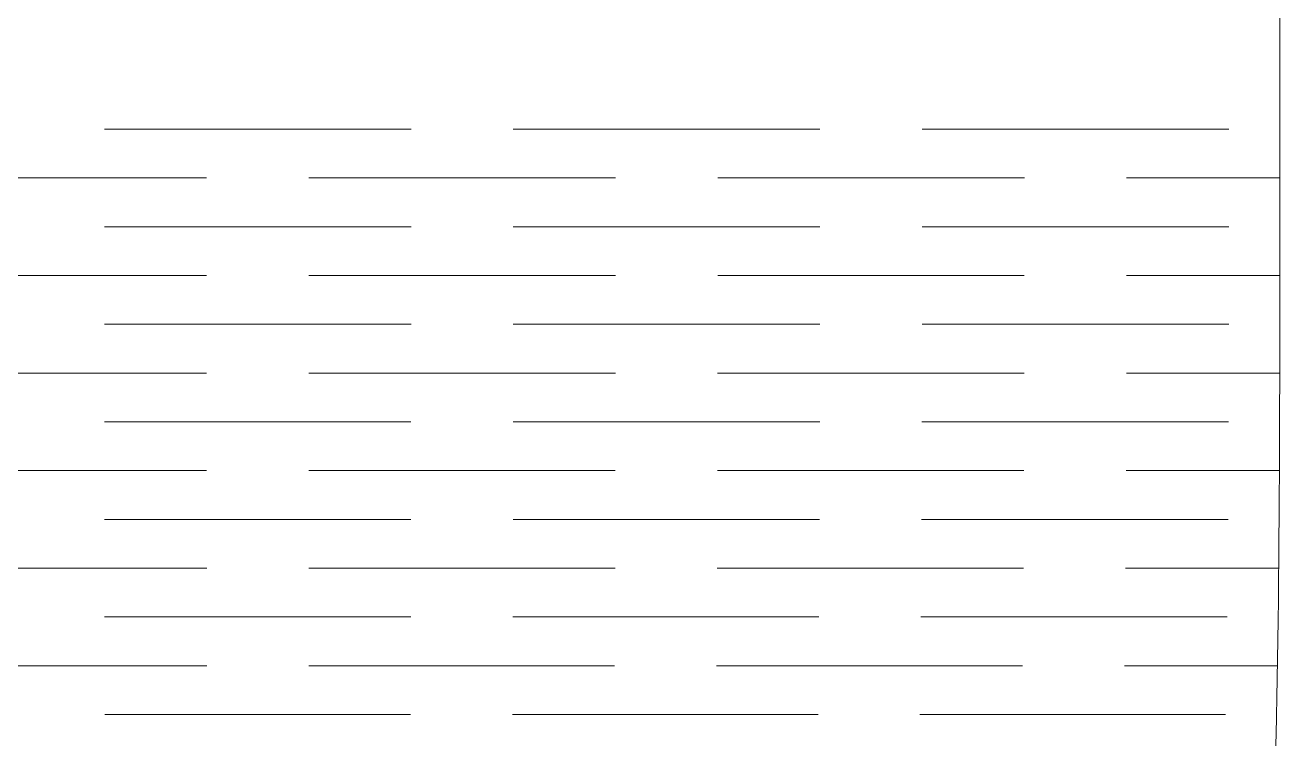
# Model space of a CAD drawing. Header units: centimetres. Extents: x -29.7 to 21.6, y -14.4 to 13.7.
# Drawn here: x -15.4 to -9.28, y 6.73 to 10.21 of the extents above; entities that cross this region are included whole.
import ezdxf

# ---------------------------------------------------------------- set-up
doc = ezdxf.new("R2010")
doc.units = ezdxf.units.CM
doc.header["$MEASUREMENT"] = 0
doc.layers.add('Layer 1', color=7, linetype='Continuous')

msp = doc.modelspace()

# ---------------------------------------------------------------- linework, layer by layer
at = {"layer": 'Layer 1', "color": 1, "lineweight": 9}
for points, knots in [([(-19.25462, 9.70732), (-19.25462, 9.70732), (-19.25462, 13.6953), (-19.25462, 13.6953), (-19.25462, 13.6953), (-19.25462, 13.6953), (-9.28467, 13.6953), (-9.28467, 13.6953), (-9.28467, 13.6953), (-9.28467, 13.6953), (-9.28467, 9.70732), (-9.28467, 9.70732)], [0, 0, 0, 0, 0.25, 0.25, 0.25, 0.25, 0.5, 0.5, 0.5, 0.5, 1, 1, 1, 1]), ([(-9.28467, 9.70732), (-9.28467, 6.85878), (-9.28467, 5.4345), (-9.53391, 4.0102), (-9.53391, 4.0102), (-9.78317, 2.58594), (-10.28168, 1.16166), (-12.27565, -0.26262)], [0, 0, 0, 0, 0.3333333, 0.3333333, 0.3333333, 0.3333333, 1, 1, 1, 1])]:
    msp.add_open_spline(points, degree=3, knots=knots, dxfattribs=at)
for points in [[(-15.01739, 9.70732), (-15.01739, 9.70732), (-13.52192, 9.70732), (-13.52192, 9.70732)], [(-13.02339, 9.70732), (-13.02339, 9.70732), (-11.5279, 9.70732), (-11.5279, 9.70732)], [(-11.02942, 9.70732), (-11.02942, 9.70732), (-9.53391, 9.70732), (-9.53391, 9.70732)], [(-16.0144, 9.46946), (-16.0144, 9.46946), (-15.26664, 9.46946), (-15.26664, 9.46946)], [(-14.51889, 9.46946), (-14.51889, 9.46946), (-15.26664, 9.46946), (-15.26664, 9.46946)], [(-14.0204, 9.46946), (-14.0204, 9.46946), (-13.27265, 9.46946), (-13.27265, 9.46946)], [(-12.52491, 9.46946), (-12.52491, 9.46946), (-13.27265, 9.46946), (-13.27265, 9.46946)], [(-12.02643, 9.46946), (-12.02643, 9.46946), (-11.27868, 9.46946), (-11.27868, 9.46946)], [(-10.53094, 9.46946), (-10.53094, 9.46946), (-11.27868, 9.46946), (-11.27868, 9.46946)], [(-10.03245, 9.46946), (-10.03245, 9.46946), (-9.28469, 9.46946), (-9.28469, 9.46946)], [(-15.01739, 9.23158), (-15.01739, 9.23158), (-13.52192, 9.23158), (-13.52192, 9.23158)], [(-15.01739, 9.23158), (-15.01739, 9.23158), (-13.52192, 9.23158), (-13.52192, 9.23158)], [(-13.02343, 9.23158), (-13.02343, 9.23158), (-11.52794, 9.23158), (-11.52794, 9.23158)], [(-13.02343, 9.23158), (-13.02343, 9.23158), (-11.52794, 9.23158), (-11.52794, 9.23158)], [(-11.02945, 9.23158), (-11.02945, 9.23158), (-9.53396, 9.23158), (-9.53396, 9.23158)], [(-11.02945, 9.23158), (-11.02945, 9.23158), (-9.53396, 9.23158), (-9.53396, 9.23158)], [(-16.01431, 8.9937), (-16.01431, 8.9937), (-15.2666, 8.9937), (-15.2666, 8.9937)], [(-14.51887, 8.9937), (-14.51887, 8.9937), (-15.2666, 8.9937), (-15.2666, 8.9937)], [(-14.02042, 8.9937), (-14.02042, 8.9937), (-13.27271, 8.9937), (-13.27271, 8.9937)], [(-12.52498, 8.9937), (-12.52498, 8.9937), (-13.27271, 8.9937), (-13.27271, 8.9937)], [(-12.02652, 8.9937), (-12.02652, 8.9937), (-11.27881, 8.9937), (-11.27881, 8.9937)], [(-10.53108, 8.9937), (-10.53108, 8.9937), (-11.27881, 8.9937), (-11.27881, 8.9937)], [(-10.03262, 8.9937), (-10.03262, 8.9937), (-9.2849, 8.9937), (-9.2849, 8.9937)], [(-15.01734, 8.75583), (-15.01734, 8.75583), (-13.52195, 8.75583), (-13.52195, 8.75583)], [(-15.01734, 8.75583), (-15.01734, 8.75583), (-13.52195, 8.75583), (-13.52195, 8.75583)], [(-13.0235, 8.75583), (-13.0235, 8.75583), (-11.52813, 8.75583), (-11.52813, 8.75583)], [(-13.0235, 8.75583), (-13.0235, 8.75583), (-11.52813, 8.75583), (-11.52813, 8.75583)], [(-11.02969, 8.75583), (-11.02969, 8.75583), (-9.5343, 8.75583), (-9.5343, 8.75583)], [(-11.02969, 8.75583), (-11.02969, 8.75583), (-9.5343, 8.75583), (-9.5343, 8.75583)], [(-16.01405, 8.51796), (-16.01405, 8.51796), (-15.26646, 8.51796), (-15.26646, 8.51796)], [(-14.51885, 8.51796), (-14.51885, 8.51796), (-15.26646, 8.51796), (-15.26646, 8.51796)], [(-14.02044, 8.51796), (-14.02044, 8.51796), (-13.27284, 8.51796), (-13.27284, 8.51796)], [(-12.52524, 8.51796), (-12.52524, 8.51796), (-13.27284, 8.51796), (-13.27284, 8.51796)], [(-12.02685, 8.51796), (-12.02685, 8.51796), (-11.27923, 8.51796), (-11.27923, 8.51796)], [(-10.53166, 8.51796), (-10.53166, 8.51796), (-11.27923, 8.51796), (-11.27923, 8.51796)], [(-10.03323, 8.51796), (-10.03323, 8.51796), (-9.28562, 8.51796), (-9.28562, 8.51796)], [(-15.01716, 8.28009), (-15.01716, 8.28009), (-13.52213, 8.28009), (-13.52213, 8.28009)], [(-15.01716, 8.28009), (-15.01716, 8.28009), (-13.52213, 8.28009), (-13.52213, 8.28009)], [(-13.02379, 8.28009), (-13.02379, 8.28009), (-11.52874, 8.28009), (-11.52874, 8.28009)], [(-13.02379, 8.28009), (-13.02379, 8.28009), (-11.52874, 8.28009), (-11.52874, 8.28009)], [(-11.0304, 8.28009), (-11.0304, 8.28009), (-9.53536, 8.28009), (-9.53536, 8.28009)], [(-11.0304, 8.28009), (-11.0304, 8.28009), (-9.53536, 8.28009), (-9.53536, 8.28009)], [(-16.01341, 8.04224), (-16.01341, 8.04224), (-15.26608, 8.04224), (-15.26608, 8.04224)], [(-14.51876, 8.04224), (-14.51876, 8.04224), (-15.26608, 8.04224), (-15.26608, 8.04224)], [(-14.02053, 8.04224), (-14.02053, 8.04224), (-13.2732, 8.04224), (-13.2732, 8.04224)], [(-12.52588, 8.04224), (-12.52588, 8.04224), (-13.2732, 8.04224), (-13.2732, 8.04224)], [(-12.02765, 8.04224), (-12.02765, 8.04224), (-11.2803, 8.04224), (-11.2803, 8.04224)], [(-10.53296, 8.04224), (-10.53296, 8.04224), (-11.2803, 8.04224), (-11.2803, 8.04224)], [(-10.03474, 8.04224), (-10.03474, 8.04224), (-9.28742, 8.04224), (-9.28742, 8.04224)], [(-15.01681, 7.80435), (-15.01681, 7.80435), (-13.52249, 7.80435), (-13.52249, 7.80435)], [(-15.01681, 7.80435), (-15.01681, 7.80435), (-13.52249, 7.80435), (-13.52249, 7.80435)], [(-13.0244, 7.80435), (-13.0244, 7.80435), (-11.5301, 7.80435), (-11.5301, 7.80435)], [(-13.0244, 7.80435), (-13.0244, 7.80435), (-11.5301, 7.80435), (-11.5301, 7.80435)], [(-11.03201, 7.80435), (-11.03201, 7.80435), (-9.53769, 7.80435), (-9.53769, 7.80435)], [(-11.03201, 7.80435), (-11.03201, 7.80435), (-9.53769, 7.80435), (-9.53769, 7.80435)], [(-16.01219, 7.5665), (-16.01219, 7.5665), (-15.26537, 7.5665), (-15.26537, 7.5665)], [(-14.51858, 7.5665), (-14.51858, 7.5665), (-15.26537, 7.5665), (-15.26537, 7.5665)], [(-14.02071, 7.5665), (-14.02071, 7.5665), (-13.2739, 7.5665), (-13.2739, 7.5665)], [(-12.5271, 7.5665), (-12.5271, 7.5665), (-13.2739, 7.5665), (-13.2739, 7.5665)], [(-12.02924, 7.5665), (-12.02924, 7.5665), (-11.28244, 7.5665), (-11.28244, 7.5665)], [(-10.53563, 7.5665), (-10.53563, 7.5665), (-11.28244, 7.5665), (-11.28244, 7.5665)], [(-10.03776, 7.5665), (-10.03776, 7.5665), (-9.29095, 7.5665), (-9.29095, 7.5665)], [(-15.0161, 7.32863), (-15.0161, 7.32863), (-13.52319, 7.32863), (-13.52319, 7.32863)], [(-15.0161, 7.32863), (-15.0161, 7.32863), (-13.52319, 7.32863), (-13.52319, 7.32863)], [(-13.02554, 7.32863), (-13.02554, 7.32863), (-11.53264, 7.32863), (-11.53264, 7.32863)], [(-13.02554, 7.32863), (-13.02554, 7.32863), (-11.53264, 7.32863), (-11.53264, 7.32863)], [(-11.03502, 7.32863), (-11.03502, 7.32863), (-9.54211, 7.32863), (-9.54211, 7.32863)], [(-11.03502, 7.32863), (-11.03502, 7.32863), (-9.54211, 7.32863), (-9.54211, 7.32863)], [(-16.00999, 7.09081), (-16.00999, 7.09081), (-15.26413, 7.09081), (-15.26413, 7.09081)], [(-14.51827, 7.09081), (-14.51827, 7.09081), (-15.26413, 7.09081), (-15.26413, 7.09081)], [(-14.02103, 7.09081), (-14.02103, 7.09081), (-13.27518, 7.09081), (-13.27518, 7.09081)], [(-12.5293, 7.09081), (-12.5293, 7.09081), (-13.27518, 7.09081), (-13.27518, 7.09081)], [(-12.03207, 7.09081), (-12.03207, 7.09081), (-11.28621, 7.09081), (-11.28621, 7.09081)], [(-10.54034, 7.09081), (-10.54034, 7.09081), (-11.28621, 7.09081), (-11.28621, 7.09081)], [(-10.04312, 7.09081), (-10.04312, 7.09081), (-9.29724, 7.09081), (-9.29724, 7.09081)], [(-15.01492, 6.85297), (-15.01492, 6.85297), (-13.52439, 6.85297), (-13.52439, 6.85297)], [(-15.01492, 6.85297), (-15.01492, 6.85297), (-13.52439, 6.85297), (-13.52439, 6.85297)], [(-13.02753, 6.85297), (-13.02753, 6.85297), (-11.53702, 6.85297), (-11.53702, 6.85297)], [(-13.02753, 6.85297), (-13.02753, 6.85297), (-11.53702, 6.85297), (-11.53702, 6.85297)], [(-11.04018, 6.85297), (-11.04018, 6.85297), (-9.54964, 6.85297), (-9.54964, 6.85297)], [(-11.04018, 6.85297), (-11.04018, 6.85297), (-9.54964, 6.85297), (-9.54964, 6.85297)]]:
    msp.add_open_spline(points, degree=3, dxfattribs=at)

doc.saveas('drawing.dxf')
